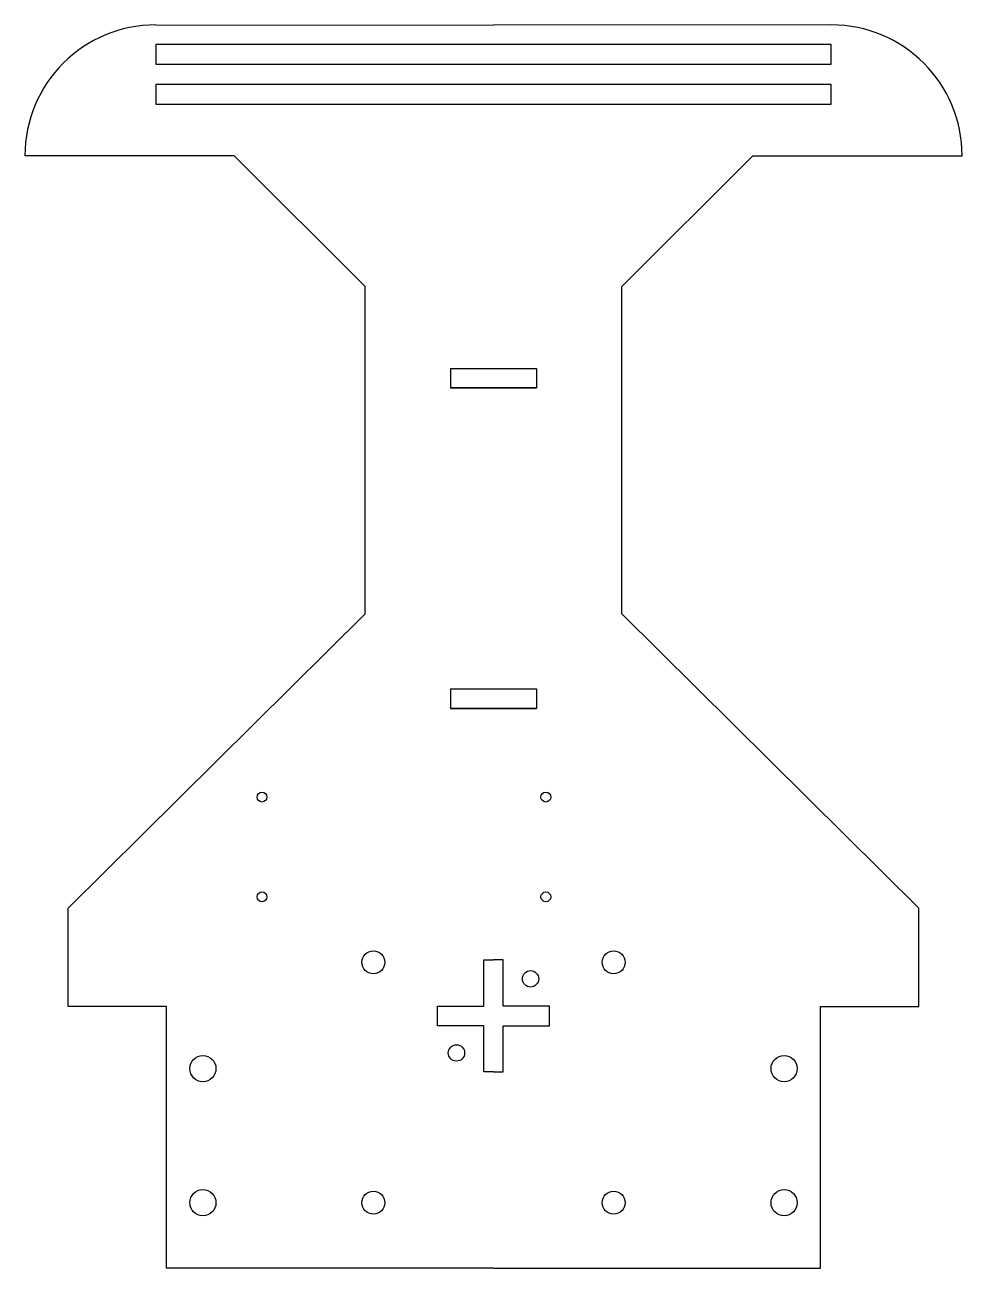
# Model space of a CAD drawing. Header units: millimetres. Extents: x 221 to 365, y 0 to 190.
import ezdxf

# ---------------------------------------------------------------- set-up
doc = ezdxf.new("R2010")
doc.units = ezdxf.units.MM

msp = doc.modelspace()

# ---------------------------------------------------------------- linework, layer by layer
for p, q in [((241.49, 190), (293.12, 189.94, 2.5)), ((344.75, 190), (293.12, 189.94, 2.5)), ((341.75, 187), (241.49, 186.99)), ((241.49, 186.99), (241.49, 184)), ((344.75, 186.98), (341.75, 187)), ((344.75, 183.98), (344.75, 186.98)), ((241.49, 184), (344.75, 183.98)), ((341.74, 180.89), (241.48, 180.88)), ((241.48, 180.88), (241.48, 177.89)), ((344.74, 180.88), (341.74, 180.89)), ((344.74, 177.88), (344.74, 180.88)), ((241.48, 177.89), (344.74, 177.88)), ((253.49, 170), (221.49, 170)), ((253.49, 170), (273.49, 150)), ((332.75, 170), (312.75, 150)), ((332.75, 170), (364.75, 170)), ((273.49, 100), (273.49, 150)), ((312.75, 100), (312.75, 150)), ((286.55, 137.51), (286.55, 134.52)), ((286.55, 137.51), (299.68, 137.51)), ((299.68, 137.51), (299.68, 134.52)), ((286.55, 134.52), (286.55, 134.52)), ((299.68, 134.52), (286.55, 134.52)), ((286.55, 134.52), (299.68, 134.52)), ((228.12, 55, 2.5), (273.49, 100)), ((358.12, 55, 2.5), (312.75, 100)), ((286.55, 88.51), (286.55, 85.52)), ((286.55, 88.51), (299.68, 88.51)), ((299.68, 88.51), (299.68, 85.52)), ((286.55, 85.52), (286.55, 85.52)), ((299.68, 85.52), (286.55, 85.52)), ((286.55, 85.52), (299.68, 85.52)), ((228.12, 40, 2.5), (228.12, 55, 2.5)), ((358.12, 40, 2.5), (358.12, 55, 2.5)), ((291.62, 40.05, 2.5), (291.62, 47.1, 2.5)), ((291.62, 47.1, 2.5), (293.12, 47.1, 2.5)), ((294.62, 47.1, 2.5), (293.12, 47.1, 2.5)), ((294.62, 40.05, 2.5), (294.62, 47.1, 2.5)), ((243.12, 40, 2.5), (228.12, 40, 2.5)), ((243.12, 0, 2.5), (243.12, 40, 2.5)), ((284.57, 38.55, 2.5), (284.57, 40.05, 2.5)), ((284.57, 40.05, 2.5), (291.62, 40.05, 2.5)), ((301.67, 40.05, 2.5), (294.62, 40.05, 2.5)), ((301.67, 38.55, 2.5), (301.67, 40.05, 2.5)), ((343.12, 0, 2.5), (343.12, 40, 2.5)), ((343.12, 40, 2.5), (358.12, 40, 2.5)), ((284.57, 37.05, 2.5), (284.57, 38.55, 2.5)), ((301.67, 37.05, 2.5), (301.67, 38.55, 2.5)), ((291.62, 37.05, 2.5), (284.57, 37.05, 2.5)), ((291.62, 30, 2.5), (291.62, 37.05, 2.5)), ((294.62, 30, 2.5), (294.62, 37.05, 2.5)), ((294.62, 37.05, 2.5), (301.67, 37.05, 2.5)), ((293.12, 30, 2.5), (291.62, 30, 2.5)), ((293.12, 30, 2.5), (294.62, 30, 2.5)), ((293.12, 0, 2.5), (243.12, 0, 2.5)), ((293.12, 0, 2.5), (343.12, 0, 2.5))]:
    msp.add_line(p, q)
for centre, radius in [((257.73, 71.98), 0.75), ((301.12, 71.98), 0.75), ((257.73, 56.74), 0.75), ((301.12, 56.74), 0.75), ((274.76, 46.74), 1.75), ((311.48, 46.74), 1.75), ((298.78, 44.21), 1.25), ((248.7, 30.49), 2), ((287.46, 32.89), 1.25), ((337.54, 30.49), 2), ((248.7, 10), 2), ((274.76, 10), 1.75), ((311.48, 10), 1.75), ((337.54, 10), 2)]:
    msp.add_circle(centre, radius)
for centre, start, end in [((241.49, 170), 90, 180), ((344.75, 170), 0, 90)]:
    msp.add_arc(centre, 20, start, end)

doc.saveas('drawing.dxf')
